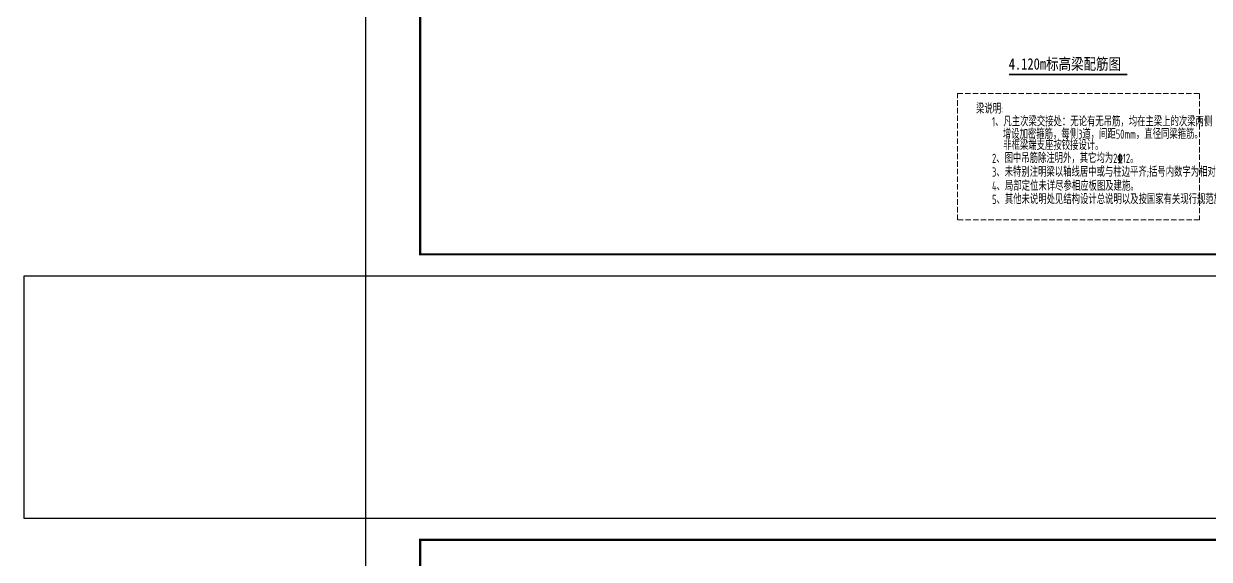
# Model space of a CAD drawing. Extents: x -638872 to -278819, y -139534 to 213996.
# Drawn here: x -548859 to -494384, y -58603 to -33991 of the extents above; entities that cross this region are included whole.
import ezdxf

# ---------------------------------------------------------------- set-up
doc = ezdxf.new("R2010")
doc.units = 0
doc.header["$LTSCALE"] = 1000
doc.header["$MEASUREMENT"] = 0
doc.linetypes.add('DASH', pattern=[0.35, 0.25, -0.1])
doc.layers.get('0').update_dxf_attribs({"linetype": 'CONTINUOUS'})
for name, color, linetype in [('bz', 23, 'CONTINUOUS'), ('DIM_SYMB', 3, 'CONTINUOUS'), ('L', 4, 'CONTINUOUS'), ('TK', 4, 'CONTINUOUS')]:
    doc.layers.add(name, color=color, linetype=linetype)
doc.layers.add('COLU_HATCH', color=251, linetype='CONTINUOUS', lineweight=0)
doc.layers.add('DIM', color=3, linetype='CONTINUOUS', lineweight=0)
doc.styles.add('HT', font='simhei.ttf', dxfattribs={"width": 0.8})
doc.styles.add('TSSD_REIN', font='tssdeng.shx', dxfattribs={"width": 0.7, "bigfont": 'tssdchn.shx'})

# ---------------------------------------------------------------- blocks, each defined once
blk = doc.blocks.new('GeYuanFrame_84081615', base_point=(18.76, 4.34))
at = {"layer": 'TK'}
blk.add_lwpolyline([(18.76, 424.34), (761.76, 424.34), (761.76, 4.34), (18.76, 4.34), (18.76, 424.34)], dxfattribs=at)
at = {"layer": 'TK', "const_width": 1}
blk.add_lwpolyline([(751.76, 414.34), (43.76, 414.34), (43.76, 14.34), (751.76, 14.34)], close=True, dxfattribs=at)
blk = doc.blocks.new('GeYuanFrame_84261806', base_point=(18.76, 4.34))
at = {"layer": 'TK'}
blk.add_line((43.76, 414.34), (751.76, 414.34), dxfattribs=at)
blk.add_lwpolyline([(18.76, 424.34), (761.76, 424.34), (761.76, 4.34), (18.76, 4.34), (18.76, 424.34)], dxfattribs=at)
at = {"layer": 'TK', "const_width": 1}
blk.add_lwpolyline([(751.76, 414.34), (43.76, 414.34), (43.76, 14.34), (751.76, 14.34)], close=True, dxfattribs=at)

msp = doc.modelspace()

# ---------------------------------------------------------------- linework, layer by layer
msp.add_lwpolyline([(-548858.72, -56712.58), (-533145.38, -56712.58), (-533145.38, -45590.96), (-548858.72, -45590.96)], close=True)
at = {"layer": 'DIM', "color": 6, "linetype": 'DASH'}
msp.add_lwpolyline([(-505951.18, -37202.75), (-494837.18, -37202.75), (-494837.18, -43010.75), (-505951.18, -43010.75)], close=True, dxfattribs=at)
at = {"layer": 'DIM_SYMB', "const_width": 70}
msp.add_lwpolyline([(-503581.2, -36323.95), (-498156.36, -36323.95)], dxfattribs=at)

# ---------------------------------------------------------------- block references
at = {"layer": 'COLU_HATCH', "xscale": 100, "yscale": 100, "zscale": 100}
for name, p in [('GeYuanFrame_84081615', (-533145.38, -45590.96)), ('GeYuanFrame_84261806', (-533145.38, -98712.58))]:
    msp.add_blockref(name, p, dxfattribs=at)

# ---------------------------------------------------------------- texts
at = {"layer": 'bz', "color": 4, "style": 'TSSD_REIN', "width": 0.7}
msp.add_text('3、未特别注明梁以轴线居中或与柱边平齐;括号内数字为相对标高。', height=421.8328, dxfattribs=at).set_placement((-504367.36, -41020.2))
at = {"layer": 'DIM_SYMB', "color": 7, "style": 'HT', "width": 0.8}
msp.add_text('4.120m标高梁配筋图', height=525.7384, dxfattribs=at).set_placement((-503599.37, -36101.25))
at = {"layer": 'L', "color": 4, "style": 'TSSD_REIN', "width": 0.7}
for s, height, p in [('梁说明:', 421.833, (-505099.46, -38118.45)), ('1、凡主次梁交接处：无论有无吊筋，均在主梁上的次梁两侧', 421.8328, (-504367.36, -38704.05)), ('增设加密箍筋，每侧3道，间距50mm，直径同梁箍筋。', 421.8328, (-503869.6, -39277.66)), ('非框梁端支座按铰接设计。', 421.8328, (-503851.85, -39792.59)), ('4、局部定位未详尽参相应板图及建施。', 421.8328, (-504367.36, -41662.8)), ('5、其他未说明处见结构设计总说明以及按国家有关现行规范施工。', 421.8328, (-504367.36, -42275.75))]:
    msp.add_text(s, height=height, dxfattribs=at).set_placement(p)
at = {"layer": 'L', "color": 1, "style": 'TSSD_REIN', "width": 0.7}
msp.add_text('2、图中吊筋除注明外，其它均为2\x8412。', height=421.8328, dxfattribs=at).set_placement((-504367.36, -40386.94))

doc.saveas('drawing.dxf')
